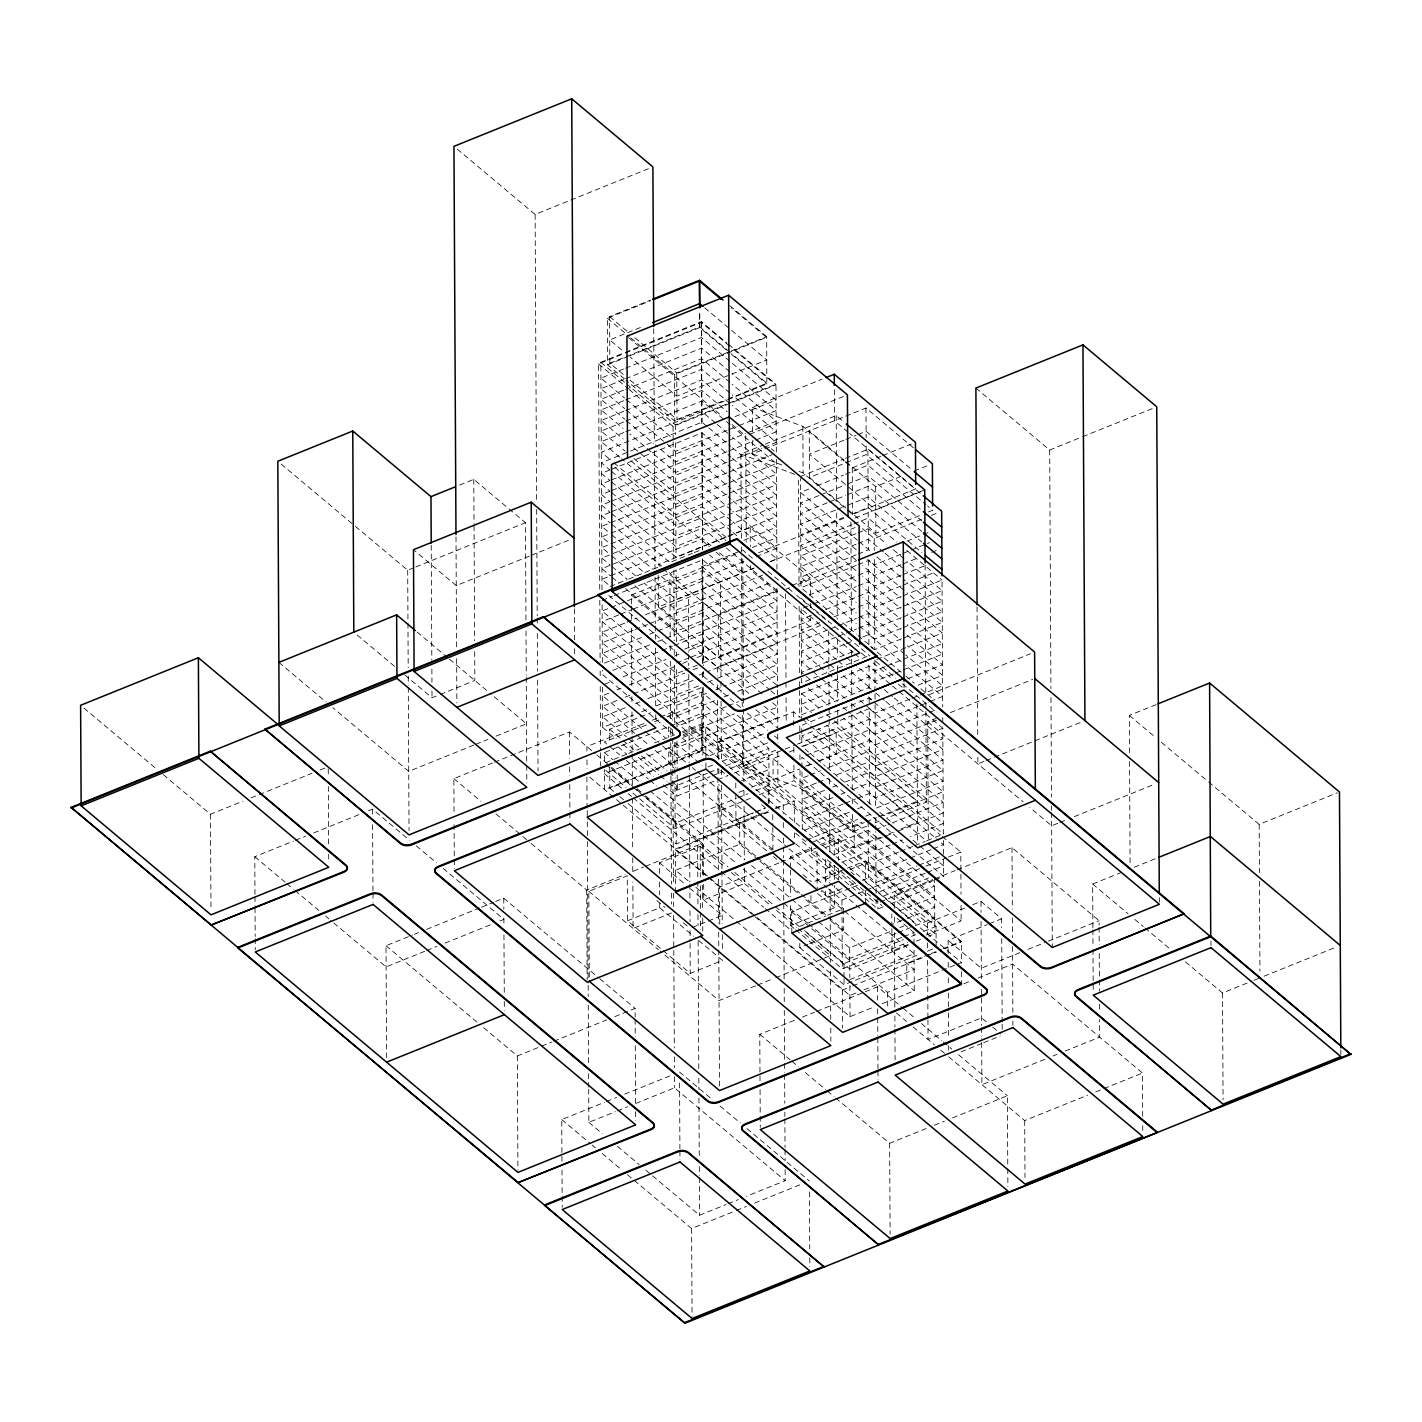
<?xml version="1.0" encoding="UTF-8"?>
<svg xmlns="http://www.w3.org/2000/svg" width="1422" height="1422" viewBox="0 0 1422 1422"><rect width="100%" height="100%" fill="white"/><g stroke="black" fill="none" stroke-linecap="round" stroke-linejoin="round"><path stroke-width="0.75" stroke-dasharray="5 3.75" d="M457.333 149.168L535.116 214.438L648.823 168.543M623.298 374.466L609.86 363.197L609.629 316.608L650.494 300.113M624.382 378.874L607.603 364.779L607.354 318.208L650.316 300.86M640.398 327.522L609.736 339.911L623.174 351.181M602.021 589.846L600.831 362.255L623.423 353.136M625.467 352.3L701.455 321.639L726.855 342.951M599.728 589.277L598.555 363.854L623.227 353.9M625.271 353.065L701.33 322.367L730.126 346.524M609.86 363.197L699.802 326.882L730.001 352.247M607.603 364.779L628.062 356.531M630.106 355.696L699.677 327.611L729.877 352.976M623.494 369.009L600.902 378.128L624.613 398.036M625.556 368.191L701.544 337.512L730.339 361.668M623.547 379.603L600.955 388.721L624.667 408.612M625.609 378.767L701.597 348.088L730.393 372.262M623.6 390.179L601.008 399.298L624.72 419.206M625.662 389.361L701.65 358.682L730.446 382.838M634.799 337.743L676.765 372.955L766.689 336.659L766.813 383.958L674.739 421.125L626.071 380.278M630.853 337.938L674.49 374.555L766.565 337.387L731.317 307.81M623.671 400.773L601.079 409.892L623.085 428.36M625.716 399.938L701.704 369.258L730.499 393.432M623.725 411.349L601.133 420.468L623.138 438.954M625.769 410.531L701.757 379.852L730.553 404.008M459.519 485.115L473.793 479.356L525.447 522.692L525.962 619.939M623.778 421.943L601.186 431.062L624.898 450.952M625.822 421.108L701.81 390.428L727.229 411.758M623.831 432.519L601.239 441.655L619.868 457.28M625.876 431.701L701.881 401.022L730.659 425.178M629.999 380.101L677.014 419.526L726.055 399.724M728.1 398.907L766.938 383.229L731.69 353.651M626.231 383.567L675.343 424.787L726.695 404.061M728.739 403.226L775.985 384.171L776.341 452.978L771.257 448.712M629.039 389.432L673.086 426.387L730.641 403.155M732.686 402.319L775.861 384.9L731.815 347.946M707.072 426.458L701.988 422.192L601.346 462.825L609.825 469.918M752.434 431.719L752.309 407.332L821.987 379.212M734.996 416.628L776.057 400.044L732.028 363.09M609.611 470.078L601.399 473.402L609.878 480.512M611.673 469.26L702.041 432.768L730.837 456.942M726.82 430.528L675.486 451.254L665.318 442.722M728.882 429.693L737.094 426.387M739.156 425.551L776.128 410.62L732.081 373.684M609.683 480.672L601.453 483.995L609.931 491.088M611.727 479.836L702.095 443.362L730.89 467.518M726.891 441.104L675.539 461.848L655.222 444.784M728.935 440.287L745.359 433.657M747.421 432.821L776.181 421.214L732.134 384.26M355.393 526.371L407.687 570.24L413.766 567.787M415.793 566.951L525.447 522.692M749.785 434.297L843.353 396.525M609.736 491.265L601.524 494.572L609.985 501.682M611.78 490.43L702.148 453.956L730.944 478.112M726.944 451.698L675.592 472.424L629.857 434.048M728.988 450.863L753.642 440.927M755.686 440.091L776.234 431.79L732.188 394.854M609.789 501.842L601.577 505.166L610.038 512.258M611.833 501.006L702.201 464.532L730.997 488.688M741.342 538.191L740.898 454.027L763.205 445.033M765.232 444.197L836.189 415.562L844.544 422.565M726.998 462.274L675.646 483.018L631.617 446.064M729.042 461.457L761.908 448.197M763.97 447.361L776.288 442.384L732.241 405.43M752.487 440.607L752.558 453.902L762.796 449.779M764.858 448.943L843.69 416.984M845.717 416.166L865.98 407.99L914.115 448.392M609.842 512.435L601.63 515.742L610.091 522.852M611.887 511.6L702.255 475.126L731.05 499.282M727.051 472.868L675.699 493.594L633.359 458.062M729.095 472.033L772.235 454.631M529.357 556.109L456.249 585.615L413.464 549.71M531.384 555.291L569.955 539.72M727.104 483.444L675.752 504.188L621.556 458.702M729.166 482.627L776.394 463.554L732.366 426.6M843.815 440.287L809.367 454.187L845.877 484.831M845.841 439.451L855.973 435.363M857.999 434.545L866.105 431.275L912.586 470.291M727.157 494.038L675.823 514.764L613.149 462.186M729.219 493.203L776.448 474.148L732.419 437.194M800.444 476.53L843.353 459.217M845.397 458.382L867.882 449.316L921.545 494.341M844.099 460.159L809.242 430.902L809.473 477.472L843.939 463.572M845.966 462.754L866.229 454.56L925.989 504.721M845.681 462.328L852.276 467.856L880.805 456.338M882.831 455.502L911.36 444.002M808.691 489.115L800.515 492.421L857.537 540.253M816.868 485.809L843.442 475.09M845.486 474.273L867.971 465.19L921.634 510.214M818.965 495.567L800.568 502.997L857.59 550.847M821.009 494.749L845.539 484.849M847.583 484.031L868.024 475.766L921.687 520.808M611.673 503.104L676.037 557.104L776.679 516.488L732.632 479.534M810.433 594.929L810.344 577.99L750.212 527.526L658.137 564.694L661.479 567.502M610.234 586.522L626.658 579.892M628.72 579.056L661.568 565.796M671.842 561.654L692.39 553.354M694.434 552.536L700.602 550.047M827.195 502.855L800.639 513.591L855.973 560.019M829.239 502.037L845.592 495.443M847.636 494.607L868.078 486.36L921.74 531.384M845.752 461.546L875.65 486.626L901.992 475.979M914.15 471.073L930.361 464.532M743.866 540.324L776.732 527.064L732.686 490.11M602.075 600.422L612.331 596.28M614.393 595.445L702.699 559.806L777.23 622.338L690.968 657.16M835.425 510.143L800.693 524.167L856.026 570.613M837.469 509.325L845.646 506.019M847.69 505.201L868.131 496.936L921.794 541.978M631.404 603.852L631.35 595.018L669.886 579.465L688.337 594.947L688.639 652.36M702.521 663.665L702.006 566.489L742.693 550.065L752.807 558.562M735.707 554.242L676.143 578.274L669.371 572.586M752.131 547.594L776.785 537.658L732.757 500.704M843.673 517.43L800.746 534.761L856.08 581.189M851.831 514.124L868.184 507.53L921.847 552.554M847.583 510.285L852.525 514.426L915.679 488.919L849.734 433.586M758.548 552.731L843.993 518.248M743.973 561.494L676.197 588.868L660.963 576.07M756.308 556.535L776.839 548.234L732.81 511.28M854.96 518.017L924.727 489.861M920.354 491.905L875.756 509.911L847.548 486.235M618.606 614.962L602.181 621.592L676.694 684.124L691.074 678.33M620.667 614.126L630.941 609.985M632.986 609.167L702.823 580.976L777.336 643.508L707.516 671.699M851.902 524.718L800.799 545.337L856.133 591.783M853.947 523.883L868.238 518.123L896.749 542.031M404.826 674.935L432.021 697.758L438.136 695.287M440.18 694.469L474.841 680.48L474.681 649.534M754.3 567.947L676.268 599.444L652.556 579.554M770.742 561.317L776.892 558.828L732.863 521.874M658.19 575.288L658.368 607.034L753.536 568.516M769.782 561.957L855.066 527.526M975.901 388.082L1049.685 450.01L1080.56 437.532M1082.622 436.696L1152.62 408.452M624.827 623.067L602.235 632.186L676.765 694.718L699.357 685.6M626.889 622.232L637.145 618.09M645.357 614.766L702.877 591.552L777.39 654.084L715.781 678.969M856.044 533.659L800.853 555.931L856.186 602.359M858.088 532.823L868.309 528.7L886.741 544.182M762.565 575.217L676.321 610.038L644.13 583.038M633.092 630.337L602.288 642.762L676.819 705.294L707.623 692.87M635.154 629.502L647.472 624.525M649.534 623.689L702.93 602.146L777.443 664.678L724.047 686.239M847.672 509.52L875.881 533.197L920.461 515.191M928.566 511.92L932.636 510.285L927.642 506.108M856.097 544.235L800.906 566.507L856.24 612.953M858.141 543.417L868.362 539.293L883.453 551.949M862.479 528.611L874.228 538.458L923.269 518.657M931.446 515.351L937.578 512.88M768.787 583.304L676.374 620.614L634.034 585.082M641.375 637.607L602.341 653.356L676.872 715.888L715.888 700.139M649.587 634.283L655.738 631.795M657.799 630.959L702.983 612.722L777.496 675.254L732.33 693.509M163.263 774.635L210.474 814.273L242.966 801.155M251.09 797.866L257.186 795.413M259.213 794.596L312.005 773.284M320.128 769.995L326.207 767.542M856.151 554.829L800.959 577.101L856.311 623.529M858.195 553.993L868.415 549.87L867.882 449.316M663.15 568.907L718.27 615.157L779.665 590.379M791.93 585.42L810.344 577.99M785.513 589.419L789.583 587.766M797.689 584.495L856.577 560.73M649.641 644.877L602.395 663.932L602.075 602.537M657.853 641.553L664.021 639.065M666.065 638.229L703.037 623.316L777.567 685.848M907.005 541.124L921.314 535.347M923.358 534.53L929.49 532.059M856.204 565.405L801.013 587.677L800.444 478.521M858.248 564.587L868.469 560.464L905.352 591.41M612.722 670.384L659.968 651.312M662.012 650.476L672.286 646.335M674.348 645.499L703.09 633.892L769.142 689.332M900.926 554.189L874.352 564.925L867.651 559.29M902.97 553.371L909.102 550.883M911.147 550.065L929.544 542.635M809.242 594.965L856.257 575.999M858.301 575.163L868.522 571.04L900.393 597.773M684.746 649.054L777.176 611.744L709.418 554.9M604.563 684.284L612.775 680.96M623.049 676.819L666.189 659.399M674.401 656.093L680.551 653.605M688.781 650.281L703.143 644.486L762.423 694.22M900.979 564.783L874.423 575.501L862.674 565.654M903.023 563.947L917.332 558.171M931.641 552.394L937.773 549.923M803.181 608.029L811.358 604.723M813.402 603.906L856.311 586.575M858.355 585.757L868.575 581.634L900.446 608.367M676.588 662.954L688.906 657.977M473.704 745.128L408.736 771.364L332.837 707.676M475.73 744.31L487.924 739.387M496.047 736.116L526.495 723.816L489.843 693.065M608.723 693.207L602.572 695.696L643.224 729.806M616.952 689.883L621.058 688.23M629.271 684.924L674.455 666.669M682.667 663.363L688.835 660.875M697.047 657.551L703.197 655.062L748.932 693.438M901.05 575.359L874.477 586.095L862.727 576.23M903.094 574.541L925.562 565.458M811.411 615.317L801.19 619.441L844.792 656.022M825.72 609.54L856.364 597.169M858.408 596.333L868.629 592.21L900.499 618.943M682.809 671.06L676.641 673.548L602.128 611.016L702.752 570.382L777.283 632.914L699.233 664.43M684.871 670.224L697.189 665.247M658.368 607.034L718.501 657.497L810.576 620.33L810.54 616.099M617.006 700.477L602.626 706.272L634.799 733.29M625.218 697.153L631.386 694.665M633.43 693.847L684.782 673.121M692.994 669.798L699.144 667.309M901.104 585.953L874.53 596.671L862.781 586.824M903.148 585.117L933.792 572.746M819.641 622.605L801.244 630.017L836.456 659.577M833.95 616.828L856.417 607.745M858.461 606.927L868.682 602.804L900.553 629.537M631.35 595.018L717.31 667.149L820.565 625.467M699.286 675.006L705.454 672.517M254.982 894.367L254.769 856.702L293.359 841.131M295.385 840.313L305.534 836.207M313.658 832.937L360.353 814.077M368.476 810.807L372.546 809.171L394.427 827.533M625.271 707.747L602.679 716.866L626.391 736.756M635.545 703.606L639.651 701.935M647.863 698.629L693.047 680.391M901.157 596.529L874.583 607.265L862.852 597.4M903.201 595.711L942.022 580.034L942.697 707.054M454.045 811.5L453.867 778.616L492.403 763.045M494.429 762.228L569.493 731.939L595.285 753.624M827.871 629.893L801.297 640.611L828.119 663.132M829.915 629.057L836.047 626.587M838.091 625.751L856.488 618.339M858.533 617.504L868.753 613.38L900.606 640.113M707.569 682.276L713.72 679.787M602.519 687.217L602.732 727.442L633.537 715.017M641.749 711.693L647.917 709.205M656.129 705.899L701.313 687.661M901.21 607.123L874.637 617.841L862.905 607.994M903.254 606.287L942.093 590.61L906.863 561.068M836.1 637.163L801.35 651.187L826.502 672.304M838.145 636.345L844.277 633.874M846.321 633.039L856.542 628.915M858.586 628.097L868.806 623.974L904.019 653.516M609.683 739.831L609.629 729.255L638.282 717.683M640.327 716.866L650.565 712.724M658.742 709.418L701.704 692.087L768.858 748.416L769.142 804.656M715.835 689.546L722.003 687.057M901.264 617.699L874.69 628.435L857.928 614.357M903.308 616.881L942.146 601.204L906.934 571.644M644.006 723.549L586.913 746.586L586.931 751.012M652.165 720.243L658.279 717.772M660.323 716.955L672.553 712.013L783.238 804.888L783.273 813.74M844.33 644.45L801.404 661.781L819.854 677.263M846.374 643.633L852.507 641.162M862.727 637.02L868.86 634.55L904.072 664.11M646.512 724.971L604.332 742L619.565 754.78M654.529 721.736L658.795 720.012M666.971 716.706L701.757 702.664L768.911 759.01L730.037 774.706M724.1 696.816L730.268 694.327M901.317 628.293L874.743 639.011L857.981 624.933M903.361 627.457L942.199 611.78L906.987 582.238M852.56 651.738L801.457 672.375L809.847 679.396M626.533 754.247L604.457 763.17L604.386 752.576L668.624 726.642L672.019 729.486M670.58 725.86L701.81 713.257L768.964 769.586L741.626 780.625M726.215 706.574L676.925 726.464L676.605 667.202M728.277 705.739L738.533 701.597M901.37 638.869L874.797 649.605L874.317 556.446M903.414 638.051L942.253 622.374L907.04 592.814M866.922 656.555L801.51 682.951L801.137 608.847M628.542 753.447L642.584 747.776M654.635 742.906L674.543 734.872M682.347 731.726L701.881 723.834L769.018 780.18L751.438 787.273M682.88 732.899L703.446 724.598L794.258 801.101L794.365 822.272M683.147 734.57L734.481 713.844M683.182 735.903L705.721 726.802L705.899 760.663M683.36 737.289L701.775 729.859L936.049 926.433L936.138 945.488M876.912 659.364L942.306 632.95L907.094 603.408M801.724 721.061L801.581 693.545L869.02 666.314L890.83 684.604M885.142 666.651L874.921 670.775L868.202 665.14M887.186 665.816L942.359 643.544L907.147 613.984M718.803 759.863L718.714 742.106L793.654 711.853L800.408 717.523M708.725 755.935L702.006 750.301L604.581 789.637L604.474 769.515M609.7 767.027L609.807 788.197L701.881 751.029L706.858 755.206M893.372 673.921L874.974 681.351L854.853 664.465M895.416 673.104L942.413 654.12L907.2 624.578M801.688 714.715L869.126 687.484L874.157 691.696M710.005 755.544L763.401 733.983M907.734 678.738L942.466 664.714L907.254 635.154M875.525 787.201L942.964 759.988L869.18 698.06L801.741 725.291L801.848 746.461L869.304 719.23L943.088 781.158L875.632 808.371L875.099 704.637M708.014 766.956L714.164 764.467M722.394 761.161L767.56 742.924M918.008 685.191L942.537 675.29L907.307 645.748M671.735 781.371L676.783 785.584L707.463 773.195M709.525 772.377L717.701 769.071M725.878 765.765L768.858 748.416M869.251 708.654L801.795 735.885L875.579 797.795L943.035 770.564L869.251 708.654L869.749 803.91M668.784 782.882L677.263 789.992L710.111 776.714M712.173 775.897L722.447 771.737M730.659 768.431L775.843 750.194M742.266 715.355L742.533 766.298L783.078 749.927M785.104 749.11L795.254 745.021M797.28 744.204L837.825 727.833L926.362 802.132L887.381 817.863M909.884 699.091L875.134 713.115L865.074 704.672M911.929 698.255L918.061 695.785M920.105 694.967L942.59 685.884L905.69 654.92M663.399 784.908L676.836 796.178L715.71 780.482M717.755 779.665L727.993 775.523M929.028 694.7L1030.559 653.729M880.751 837.167L854.267 847.868L773.106 779.754L772.999 758.584L781.14 755.295M789.299 752.007L795.396 749.536M803.554 746.248L836.154 733.077L836.26 754.247L819.961 760.841M918.114 706.361L875.188 723.691L856.755 708.209M920.158 705.543L928.335 702.237M930.379 701.419L942.644 696.46L905.743 665.514M805.99 755.402L869.357 729.824L943.142 791.734L883.862 815.659M934.521 710.36L875.241 734.285L848.419 711.764M743.635 790.419L735.832 793.583L735.974 820.032L753.536 812.94M810.131 764.325L801.955 767.631L801.901 757.055L875.685 818.965L875.739 827.426M818.308 761.037L869.411 740.4L943.195 802.328L888.003 824.6M773.106 779.754L799.591 769.053M807.749 765.765L811.82 764.129M644.575 796.284L676.108 822.751L736.063 798.542M738.071 797.742L748.114 793.689M755.9 790.543L768.182 785.584L768.289 806.754M928.317 839.069L927.695 721.772L935.925 718.448M950.34 712.618L1032.692 679.378M936.618 720.119L875.312 744.861L843.442 718.128M639.616 798.773L675.183 828.635L751.509 797.849M759.312 794.702L794.027 780.66L961.148 920.887L926.309 934.947M386.588 1057.79L386.002 945.737L412.398 935.089M414.424 934.272L418.495 932.636M426.618 929.348L479.41 908.036M481.436 907.218L493.612 902.295M495.638 901.477L503.761 898.206L598.058 977.323M808.158 775.737L802.026 778.225L875.81 840.135L894.189 832.705M810.185 774.919L820.405 770.795M828.582 767.489L869.464 750.994L943.248 812.904L896.233 831.888M845.041 782.064L869.571 772.164L943.355 834.074L942.804 728.224L875.365 755.455L831.763 718.874M816.388 783.024L802.079 788.801L875.863 850.712L890.172 844.952M818.432 782.207L828.635 778.083M836.811 774.777L869.517 761.57L943.301 823.498L910.595 836.687M628.08 803.519L676.214 843.921L764.272 808.371M755.491 812.158L765.249 808.211M875.419 766.031L942.857 738.818L894.225 698.006M756.717 815.588L697.58 839.46L697.793 879.258M758.761 814.77L766.92 811.482M775.079 808.176L783.238 804.888M761.481 814.326L675.414 849.058L675.646 891.416M763.525 813.508L767.613 811.855M775.825 808.531L794.258 801.101M756.486 817.028L675.29 849.805L706.45 875.934M764.592 813.74L768.662 812.104M424.698 951.336L386.109 966.924L330.544 920.283M426.724 950.518L436.874 946.43M444.997 943.142L491.692 924.3M499.815 921.012L503.886 919.376L443.255 868.504M824.618 790.312L802.132 799.395L875.916 861.305L898.402 852.222M832.794 787.006L836.883 785.371M531.206 843.495L586.682 890.065L625.218 874.494M633.341 871.224L643.473 867.136M645.499 866.318L702.308 843.388L702.468 876.272M589.277 976.896L588.832 891.31L627.28 875.792L627.529 920.781L661.426 949.221M659.541 873.499L659.488 862.781L700.175 846.357L724.758 866.993M832.848 797.6L802.186 809.971L875.97 871.882L931.161 849.609M841.024 794.294L845.112 792.641M853.289 789.352L869.624 782.74L938.378 840.438M758.406 859.937L739.76 844.312L675.539 870.246L689.083 881.604M843.122 804.052L802.239 820.565L876.023 882.475L916.906 865.98M845.166 803.234L855.386 799.111M857.43 798.275L869.695 793.334L926.7 841.184M804.337 830.324L849.307 812.175M857.484 808.869L863.616 806.398M984.042 761.374L977.874 763.863L977.838 757.233M986.104 760.539L992.289 758.05M994.333 757.215L1080.809 722.305M806.434 840.082L857.537 819.445M865.714 816.157L869.802 814.504L943.586 876.414L935.409 879.72M811.393 842.659L862.052 822.218M772.999 758.584L854.16 826.697L864.345 822.574M866.371 821.756L876.574 817.65M878.6 816.815L917.314 801.19L826.786 725.238M1129.512 752.682L1129.317 715.408L1156.086 704.619M627.529 920.781L659.719 907.769L693.616 936.227M790.348 867.811L790.294 856.719L812.246 847.868M820.227 844.632L834.199 838.998L834.287 856.755M742.533 766.298L800.106 787.984L852.489 831.941L866.851 826.146M875.063 822.84L879.169 821.169M778.989 862.958L719.568 886.955L719.763 925.047M781.034 862.141L838.393 838.98L961.254 942.057L944.866 948.687M811.411 846.908L811.447 853.253L815.499 851.618M825.364 847.636L868.184 830.341L934.592 886.066L885.959 905.707M875.739 829.541L885.959 825.418M671.557 912.942L633.092 928.459L632.861 882.084M833.576 854.924L868.238 840.935L934.645 896.66L899.984 910.649M888.91 833.879L892.98 832.226M901.121 828.937L917.421 822.36L810.131 732.33M825.471 868.806L833.63 865.518M841.788 862.212L868.309 851.511L934.698 907.236L904.125 919.59M892.216 844.117L902.419 839.993M692.087 927.571L706.147 921.9M708.156 921.083L722.198 915.413L690.648 888.928M814.895 881.249L845.237 869.002M847.263 868.184L865.465 860.843L961.379 941.328L961.361 963.227M825.524 879.383L841.842 872.806M850 869.517L868.362 862.105L934.769 917.83L912.337 926.877M900.446 851.405L912.711 846.446M914.755 845.628L924.958 841.504M927.002 840.669L941.311 834.91M933.205 848.792L943.408 844.668L940.066 841.842M841.931 888.679L825.613 895.273L825.595 891.292M850.089 885.391L854.16 883.737M862.319 880.449L868.433 877.978L934.841 933.703L928.726 936.174M791.805 933.01L791.698 911.84L857.484 885.284M918.95 865.145L939.391 856.897M828.617 888.874L841.948 900.055L923.909 866.976M925.953 866.14L946.448 857.875M948.492 857.057L960.774 852.08L960.881 872.059M790.543 905.547L790.65 925.526L834.554 907.805L834.43 885.604M925.135 873.25L876.076 893.069L875.756 831.674M927.18 872.433L943.533 865.838L911.662 839.104M799.697 926.451L825.631 915.981M827.64 915.181L843.602 908.747L843.708 929.917L809.793 943.604M1057.826 823.285L1051.658 825.773L1029.848 807.483M1059.888 822.449L1066.073 819.961M1074.303 816.637L1154.593 784.215M663.114 950.643L690.239 973.395L722.447 960.401L695.322 937.649M883.88 895.931L928.459 877.943M894.296 908.356L894.225 895.185L932.814 879.614M934.841 878.778L955.14 870.584M957.166 869.766L1012.002 847.636L1099.064 920.692L1099.082 925.1M880.218 901.992L933.365 880.538M811.447 853.253L877.854 908.978L883.933 906.525M483.658 1027.697L517.341 1055.959L539.667 1046.93M541.711 1046.112L551.86 1042.024M553.887 1041.206L606.679 1019.894M614.802 1016.606L635.101 1008.411L635.154 1017.192M799.786 943.39L799.804 947.621L807.785 944.404M902.081 920.407L891.878 924.531L891.825 913.937M755.491 985.873L719.052 1000.59L660.075 951.087M757.517 985.055L773.71 978.532M775.737 977.714L830.395 955.637L798.382 928.762M751.545 865.518L849.663 947.87L891.825 930.841M899.859 927.606L903.877 925.989M891.932 935.107L896.02 933.472M898.064 932.636L910.293 927.695M894.225 895.185L927.428 923.038L964.489 908.089M972.737 904.748L980.967 901.424L1001.621 918.772L1001.675 927.553M901.921 937.382L849.734 958.446L809.118 924.371M903.93 936.565L913.955 932.512L914.026 943.106M804.621 930.592L843.975 963.601L903.308 939.658M911.484 936.351L915.572 934.698M923.767 931.392L936.049 926.433M795.662 929.721L842.304 968.862L907.876 942.395M908.338 944.404L892.021 950.998L891.896 928.762M916.497 941.115L920.567 939.462M908 945.523L849.787 969.04L805.794 932.121M849.841 979.616L914.079 953.682L788.872 848.632M948.154 953.558L948.101 940.369L987.206 924.584M989.268 923.749L1001.621 918.772M1092.878 927.606L1092.647 884.022L1122.242 872.095M1134.241 867.242L1156.886 858.088M799.804 947.621L844.081 984.771L919.785 954.215M927.962 950.909L936.156 947.603M929.028 954.393L906.774 963.369L906.88 984.539M931.037 953.575L941.151 949.487M943.177 948.67L961.379 941.328M708.085 877.321L842.411 990.032L850.605 986.726M852.667 985.89L924.371 956.953M926.415 956.117L936.671 951.993M1208.576 781.922L1259.181 824.387L1337.409 792.801M855.937 993.071L849.912 995.489L588.548 776.163M863.972 989.819L914.15 969.573L820.956 891.363M760.023 1080.844L759.775 1034.309L794.294 1020.392M802.417 1017.103L814.593 1012.18M816.637 1011.362L877.552 986.779L901.157 1006.598M561.957 1161.259L561.743 1119.558L604.386 1102.352M606.412 1101.535L616.561 1097.428M624.685 1094.158L671.397 1075.299M791.698 911.84L887.612 992.325L961.485 962.498L917.741 925.793M588.708 1089.216L588.868 1122.367L615.388 1111.666M617.415 1110.849L627.617 1106.725M635.776 1103.436L674.526 1087.794L785.193 1180.669L746.461 1196.311M736.525 921.42L850.036 1016.659L874.121 1006.936M882.155 1003.701L914.275 990.743L914.044 949.452M1019.876 952.669L981.304 968.24L948.101 940.369M1027.999 949.381L1046.272 942.004M1048.298 941.186L1099.064 920.692M963.867 983.757L969.964 981.287M978.087 978.016L1012.606 964.08L1142.47 1073.041L1142.701 1116.857M961.059 1051.836L981.642 1043.517M983.704 1042.682L1000.181 1036.034M1044.85 1059.266L981.909 1084.684L981.66 1038.54M1052.973 1055.995L1057.026 1054.342M1065.149 1051.071L1099.668 1037.136L1099.579 1019.556M1185.415 961.859L1222.511 993L1252.089 981.056M1254.062 980.256L1259.981 977.874M1264.105 976.203L1336.165 947.123M652.591 1175.834L699.553 1215.241L726.055 1204.541M728.1 1203.723L738.302 1199.599M835.674 1097.997L889.639 1143.288L926.184 1128.535M934.307 1125.246L944.457 1121.158M952.58 1117.87L1007.398 1095.74L1007.771 1166.644M627.529 1174.75L691.607 1228.537L734.25 1211.331M736.276 1210.495L746.426 1206.407M754.549 1203.119L801.244 1184.277M948.705 1056.813L1024.693 1120.589L1087.652 1095.171M1095.775 1091.9L1101.854 1089.448M1103.881 1088.612L1142.47 1073.041M752.309 407.332L802.861 426.369L844.046 460.941M752.558 453.902L782.882 465.332M799.057 471.429L803.092 472.957L845.93 508.898M740.898 454.027L796.409 474.948M729.77 305.659L766.689 336.659M704.708 307.827L729.895 328.962M731.566 330.366L766.813 359.944L676.89 396.24L629.893 356.815M848.045 432.164L834.518 420.823L834.341 387.548M728.562 344.373L775.985 384.171M731.566 354.38L766.813 383.958M1129.317 715.408L1154.611 736.649M1161.365 742.302L1206.905 780.518M906.809 550.474L942.022 580.034M809.473 477.472L846.001 508.116M893.46 549.816L905.192 559.664M609.629 316.608L628.08 332.108M607.354 318.208L629.182 336.516M628.613 337.672L721.949 416.006M732.134 424.538L745.715 435.932L746.266 542.173M885.124 553.354L905.245 570.24M859.208 541.675L870.957 551.523M876.805 556.909L905.299 580.834M715.479 422.974L701.935 411.598L601.293 452.232L611.46 460.764M717.168 424.396L730.73 435.772M708.76 427.88L730.784 446.348M732.472 447.77L776.501 484.724L675.877 525.358L611.513 471.34M732.526 458.364L776.554 495.318L675.93 535.934L611.567 481.934M732.579 468.94L776.625 505.894L675.983 546.528L611.62 492.51M600.831 362.255L624.542 382.163M598.555 363.854L627.351 388.01M626.302 399.458L672.037 437.834M626.373 410.034L663.63 441.3M626.427 420.628L653.516 443.362M731.104 509.858L702.326 485.702L601.684 526.336L610.145 533.428M731.157 520.452L702.379 496.296L601.737 536.912L610.198 544.022M802.701 589.099L836.243 617.237M842.944 622.872L856.364 634.123M858.035 635.527L873.126 648.183M870.584 646.548L904.125 674.686M905.796 676.09L914.186 683.129M920.887 688.763L932.636 698.611M731.228 531.028L702.432 506.872L601.79 547.506L610.269 554.598M732.917 532.45L738 536.716M801.084 598.271L869.837 655.969M875.668 661.354L895.789 678.241M902.508 683.875L936.049 712.013M767.969 571.288L786.526 586.842M788.197 588.264L794.951 593.916M796.622 595.338L820.227 615.139M821.916 616.544L828.653 622.196M726.198 537.356L702.486 517.466L601.844 558.082L610.322 565.192M861.288 653L866.336 657.231M873.072 662.883L891.594 678.436M898.331 684.089L903.379 688.319M630.941 460.835L725.984 540.573M802.808 610.269L853.111 652.485M854.8 653.889L861.501 659.506M892.501 686.008L942.804 728.224M719.479 542.262L702.539 528.042L601.897 568.676L610.376 575.768M726.251 547.95L777.07 590.574L676.428 631.208L625.609 588.566M810.576 620.33L750.443 569.867L750.407 565.636M927.695 721.772L1023.147 801.866M846.463 657.426L853.164 663.061M877.463 683.929L869.073 676.89L801.635 704.121L811.695 712.564M884.164 689.563L892.554 696.602M711.071 545.728L702.592 538.636L601.95 579.252L610.429 586.362M719.532 552.838L777.123 601.168L676.481 641.784L676.108 569.813M614.873 467.287L709.311 546.546M716.066 552.216L741.36 573.439M838.127 660.981L844.846 666.616M851.547 672.233L871.668 689.119M875.845 693.101L884.217 700.139M885.906 701.544L942.91 749.394L875.472 776.625L818.45 728.775M1092.647 884.022L1128.073 913.742M1134.809 919.412L1143.252 926.486M1144.941 927.908L1170.235 949.132M829.808 664.536L836.509 670.153M843.228 675.788L861.661 691.27M868.38 696.904L871.722 699.713M702.006 566.489L720.456 581.971L720.972 679.129M828.191 673.708L853.342 694.825M860.043 700.442L863.403 703.268M821.525 678.667L845.006 698.362M851.707 703.997L855.066 706.805M816.548 685.031L836.687 701.917M843.388 707.552L846.748 710.36M611.727 513.68L669.318 562.01M808.229 688.586L828.351 705.472M611.78 524.274L660.91 565.494M801.581 693.545L820.014 709.009M826.733 714.644L830.075 717.452M611.851 534.85L652.485 568.96M611.904 545.444L644.077 572.444M805.048 717.523L811.749 723.158M611.958 556.02L635.67 575.928M770.848 690.754L777.621 696.425M802.097 718.928L808.851 724.598M810.54 726.02L940.529 835.087M942.217 836.509L960.774 852.08M612.011 566.614L627.262 579.412M772.59 702.752L777.674 707.018L677.032 747.634L671.948 743.386M612.064 577.19L618.837 582.878M764.183 706.236L777.727 717.595L677.085 758.228L660.146 744.008M805.207 749.27L808.567 752.096M810.238 753.5L825.329 766.156M827 767.578L848.81 785.868M850.48 787.273L857.182 792.907M858.87 794.311L865.571 799.928M867.26 801.35L873.961 806.967M879.809 812.353L893.212 823.622M755.757 709.702L777.781 728.188L777.638 700.673M608.794 595.534L676.534 652.378L676.57 658.724M740.578 707.498L703.321 676.232L703.286 672.002M747.35 713.186L767.667 730.25M774.457 735.938L777.834 738.765M737.236 715.248L764.343 737.982M718.714 742.106L834.199 838.998M769.071 790.756L701.935 734.427L604.51 773.746L621.432 787.948M668.571 716.066L913.902 921.936M916.052 924.371L865.571 882.013L865.465 860.843M850.925 871.953L854.284 874.761M682.062 737.911L702.468 755.046M720.67 770.315L727.389 775.95M761.694 804.728L768.449 810.416M795.52 833.132L805.67 841.646M844.597 874.299L825.418 858.213L825.56 883.364M846.997 876.325L850.32 879.116M851.991 880.502L858.621 886.084M860.292 887.47L881.871 905.583M897.051 918.31L913.955 932.512M802.346 841.735L876.13 903.645L876.112 899.415M673.584 734.214L602.466 674.526L602.43 670.295M675.397 742.871L702.255 765.409M795.573 843.726L838.749 879.951M656.715 730.588L665.176 737.698M685.653 762.014L668.749 747.812L668.82 763.703L673.904 767.951M692.247 767.542L695.589 770.351M697.278 771.773L787.184 847.21M644.913 731.228L658.457 742.586M790.294 856.719L826.946 887.47M986.335 1021.867L981.571 1017.868L928.051 1039.482L927.944 1019.698M992.698 1027.199L1000.644 1033.865M636.505 734.712L648.361 744.648M655.133 750.336L675.45 767.4M772.484 849.076L720.012 805.03L720.119 826.2L755.669 856.044M802.968 874.637L811.429 881.747M821.578 890.279L843.602 908.747M688.959 780.607L772.039 850.303M766.618 850.8L719.07 810.913L718.945 784.269M773.426 856.506L776.821 859.35M817.561 893.549L834.554 907.805M628.08 738.178L639.936 748.132M646.708 753.82L667.042 770.866M668.731 772.288L675.503 777.976M609.629 729.255L621.378 739.102M623.067 740.524L634.816 750.372M641.535 756.006L661.674 772.91M602.732 727.442L616.277 738.818M623.067 744.506L631.528 751.616M638.3 757.304L658.635 774.35M660.323 775.772L667.096 781.46M757.357 857.448L799.679 892.98M801.386 894.385L826.769 915.697M828.475 917.119L843.708 929.917M760.095 861.359L799.057 894.065M805.847 899.753L824.476 915.395M831.159 920.994L914.275 990.743M281.2 464.105L353.705 524.949M618.09 746.87L626.48 753.927M633.199 759.561L653.338 776.465M626.338 760.45L648.325 778.9M650.014 780.322L656.786 786.01M663.559 791.681L744.773 859.83M604.386 752.576L612.846 759.686M614.553 761.108L639.918 782.402M650.085 790.916L736.365 863.314M743.137 869.002L782.047 901.655M783.735 903.077L807.429 922.949M902.846 1008.002L914.648 1017.903M921.403 1023.573L941.631 1040.549M943.319 1041.971L951.745 1049.045M958.499 1054.697L1007.398 1095.74M596.973 755.029L609.842 765.783M611.513 767.205L631.688 784.126M637.216 788.801L643.917 794.436M645.606 795.84L702.308 843.388M611.371 768.413L634.603 787.93M636.274 789.317L642.904 794.898M606.145 764.592L631.528 785.886M633.217 787.308L727.957 866.816M734.73 872.486L773.639 905.139M775.328 906.561L799.022 926.433M731.317 872.504L769.729 904.73M776.465 910.382L796.693 927.357M896.5 1013.015L906.454 1021.369M913.102 1026.933L934.396 1044.814M940.76 1050.147L947.105 1055.479M605.736 770.351L626.071 787.415M632.843 793.103L637.927 797.369M790.65 925.526L793.991 928.317M628.186 793.636L631.581 796.462M633.27 797.884L719.55 870.3M721.256 871.722L763.543 907.218M765.232 908.622L790.614 929.935M609.807 788.197L618.108 795.165M619.779 796.551L626.409 802.132M417.037 631.972L447.646 657.657M449.352 659.079L488.173 691.661M695.856 887.292L734.836 919.998M659.488 862.781L684.089 883.418M357.206 634.994L394.623 666.385M656.804 900.553L664.998 907.432M683.289 922.789L688.408 926.966M759.775 1034.309L790.134 1059.799M791.823 1061.203L798.577 1066.873M805.314 1072.526L825.56 1089.519M827.231 1090.923L833.985 1096.593M588.832 891.31L658.386 949.665M453.867 778.616L480.76 801.19M495.887 813.882L521.11 835.034M522.798 836.456L529.517 842.091M278.872 662.385L326.1 702.006M599.746 978.745L635.101 1008.411M396.116 828.955L409.589 840.242M416.326 845.894L436.518 862.852M679.52 1072.028L711.551 1098.922M719.994 1105.996L740.222 1122.971M746.977 1128.641L809.367 1180.989M386.002 945.737L476.921 1022.045M588.868 1122.367L602.288 1133.636M617.379 1146.292L639.189 1164.582M645.89 1170.217L650.921 1174.43M83.987 708.12L156.509 768.982M254.769 856.702L285.093 882.138M286.764 883.56L293.501 889.212M295.189 890.616L318.759 910.4M325.496 916.052L328.855 918.879M561.743 1119.558L590.414 1143.626M592.103 1145.048L595.48 1147.874M602.217 1153.526L620.774 1169.097M1340.822 1050.058L1340.839 1054.431M1259.181 824.387L1259.43 872.628M1259.483 881.391L1259.945 971.297M1222.511 993L1223.08 1099.793M1210.957 941.097L1210.993 945.452M1159.321 897.655L1159.339 902.081M1142.737 1125.602L1142.773 1132.179M1129.566 761.463L1130.099 864.523M1099.099 927.286L1099.188 944.866M1099.242 953.647L1099.366 977.821M1099.366 980.007L1099.437 990.992M1099.508 1004.181L1099.526 1010.775M1092.896 929.792L1092.985 947.23M1093.003 949.416L1093.216 990.814M1049.685 450.01L1050.929 688.728M1050.982 697.58L1051.498 797.049M1051.551 805.883L1051.569 810.309M1051.587 812.513L1052.298 947.514M1024.693 1120.589L1024.995 1177.523M1012.002 847.636L1012.322 909.156M1012.357 917.937L1012.464 937.72M1012.517 946.501L1012.855 1012.251M1012.908 1021.014L1012.926 1025.404M1007.789 1168.866L1007.878 1186.588M1001.728 938.538L1002.172 1022.027M1002.172 1024.213L1002.226 1033.012M980.967 901.424L981.02 912.409M981.073 921.207L981.358 981.429M981.429 989.303L981.589 1025.351M981.607 1027.555L981.66 1036.336M977.038 606.927L977.714 735.138M960.899 874.281L961.005 894.26M961.059 905.352L961.148 920.887M961.414 971.706L961.592 983.668M948.207 962.338L948.243 968.933M948.296 977.732L948.332 984.308M948.367 993.107L948.456 1010.687M948.474 1012.873L948.598 1037.047M948.652 1045.828L948.67 1050.218M942.75 717.63L942.786 723.994M943.39 840.42L943.479 855.244M943.497 859.475L943.586 876.414M934.556 877.605L934.841 933.703M927.428 923.038L927.5 934.023M927.535 942.822L927.588 951.602M927.624 960.383L927.926 1017.512M925.118 565.156L925.793 693.616M925.846 702.468L925.882 709.116M925.882 711.32L926.362 802.132M916.87 704.05L917.599 843.388M904.019 683.431L904.037 687.857M894.349 917.154L894.385 923.731M894.42 932.53L894.811 1007.22M894.865 1016.001L894.918 1026.951M894.936 1029.137L895.096 1059.799M889.639 1143.288L890.119 1234.118M887.612 992.325L887.701 1007.149M875.65 486.626L875.881 533.197M877.801 898.384L877.854 908.978M877.552 986.779L877.623 1000.075M877.658 1008.927L877.694 1015.575M877.712 1017.797L877.801 1035.518M877.818 1037.74L877.978 1068.757M877.978 1070.962L878.032 1079.831M874.228 538.458L874.281 550.367M874.868 660.181L875.01 689.83M875.045 694.06L875.081 702.521M868.469 560.464L868.913 645.144M869.02 666.314L869.162 693.829M869.18 698.06L869.215 704.423M865.98 407.99L866.14 437.638M866.176 446.099L866.229 454.56M868.149 821.88L868.433 877.978M865.607 890.474L865.678 903.183M852.276 467.856L852.525 514.426M854.16 826.697L854.267 847.868M850.871 521.892L851.44 630.408M851.547 650.352L851.582 656.982M851.582 659.204L851.636 668.056M851.636 670.277L851.778 694.629M851.814 703.499L851.867 712.351M851.867 714.573L852.276 789.868M852.311 798.72L852.347 805.367M852.4 814.237L852.489 831.941M849.663 947.87L849.823 977.501M849.876 985.57L850.036 1016.659M843.975 963.601L844.028 976.31M844.046 978.425L844.081 984.771M841.948 900.055L842.304 968.862M842.411 990.032L842.624 1028.142M836.189 415.562L836.634 501.93M836.687 513.004L837.256 619.317M837.362 639.242L837.451 656.964M837.487 665.816L837.522 672.464M837.54 674.668L837.682 701.259M837.736 710.111L837.754 716.759M837.771 718.963L837.825 727.833M838.393 838.98L838.518 860.15M838.553 868.611L838.607 879.205M834.323 865.625L834.43 883.382M828.706 631.03L828.866 661.959M828.866 664.163L828.919 672.997M828.973 681.831L829.097 706.112M829.097 708.316L829.15 717.15M829.168 719.372L829.435 770.155M829.47 778.989L829.506 785.619M829.559 794.436L829.861 854.071M829.915 862.905L830.004 880.556M830.057 889.39L830.181 913.688M830.199 915.892L830.43 962.232M830.484 970.995L830.732 1019.29M830.786 1028.053L830.857 1041.224M817.01 851.849L817.206 889.959M810.487 603.39L810.504 607.638M810.931 895.593L810.967 904.054M809.438 1191.974L809.722 1249.031M809.776 1257.795L809.829 1266.575M802.861 426.369L803.092 472.957M801.99 771.862L802.292 831.141M798.489 480.156L799.04 586.451M799.146 606.394L799.502 672.819M799.555 681.689L799.573 688.319M799.591 690.541L799.733 717.115M799.786 725.984L799.822 732.614M799.822 734.836L799.875 743.688M799.928 754.762L799.964 761.41M800.017 770.262L800.106 787.984M793.654 711.853L793.725 725.167M793.849 747.368L793.885 756.237M793.938 765.125L794.027 780.66M794.418 832.848L794.454 839.193M790.365 870.033L790.508 896.678M785.531 593.845L785.993 680.107M785.993 682.311L786.028 688.941M786.082 697.793L786.206 722.127M783.326 822.574L783.362 829.204M783.398 838.038L783.433 844.686M783.451 846.89L783.504 857.946M783.522 860.15L784.144 979.509M784.197 988.361L784.269 1001.621M784.304 1010.455L784.571 1061.31M784.588 1063.514L784.624 1072.348M784.642 1074.57L784.784 1103.294M784.837 1112.146L784.855 1116.572M784.873 1118.776L785.033 1147.518M785.033 1149.723L785.086 1160.779M785.14 1169.613L785.193 1180.669M776.376 459.324L776.945 569.404M776.927 588.228L777.443 687.679M777.461 689.883L777.496 698.735M777.692 734.09L777.852 743.013M777.781 751.776L777.958 787.13M772.733 814.699L772.804 825.293M772.804 827.408L772.928 850.694M760.077 1089.714L760.201 1114.084M760.201 1116.288L760.272 1127.362M750.212 527.526L750.318 546.581M742.746 558.899L743.457 695.82M743.475 698.024L743.51 706.858M743.528 709.063L743.902 781.94M743.955 790.774L743.99 797.387M744.044 806.221L744.31 859.226M744.364 868.06L744.435 883.506L703.766 899.93L703.677 884.484M741.395 547.043L741.431 555.895M741.449 558.117L742.195 699.855M742.195 702.059L742.231 706.503M739.653 823.142L739.76 844.312M735.778 782.989L735.814 789.334M720.972 681.351L721.043 692.39M721.078 701.224L721.398 760.841M721.434 769.675L721.469 776.305M721.523 785.122L721.967 869.038M721.967 871.242L722.252 923.98M722.305 934.698L722.376 949.683M718.27 615.157L718.501 657.497M718.857 768.733L718.892 775.399M717.31 667.149L717.363 675.983M717.399 684.817L717.435 691.447M717.488 700.282L717.79 759.899M717.843 768.733L717.879 775.346M717.897 777.567L718.377 870.3M718.43 879.134L718.661 923.305M718.697 932.139L718.785 947.585M718.785 949.807L719.514 1086.177M705.899 762.779L705.934 769.142M701.455 321.639L701.988 422.192M702.041 432.768L702.646 549.212M702.699 559.806L703.268 665.656M701.33 322.367L701.864 424.023M701.917 432.875L702.521 550.012M702.575 558.846L703.108 662.723M703.161 671.557L703.197 678.187M703.25 687.039L703.446 724.598M702.575 672.482L702.61 679.112M702.646 687.946L703.001 756.397M703.108 774.066L703.623 875.65M699.802 326.882L699.713 312.076L699.677 327.611M701.704 692.087L702.006 750.301M701.775 729.859L701.881 751.029M702.521 885.035L702.646 909.156M702.699 917.937L702.752 931.09M700.175 846.357L700.335 877.09M700.371 885.87L700.513 910.009M700.513 912.195L700.602 929.757M697.811 881.462L697.935 905.778M697.971 914.613L698.042 925.669M698.113 941.151L698.789 1069.344M698.824 1078.196L698.895 1089.252M698.931 1098.086L699.251 1157.775M699.304 1166.609L699.34 1175.461M699.357 1177.665L699.553 1215.241M688.657 654.564L688.71 665.603M688.763 674.437L689.226 762.761M689.226 764.965L689.279 773.799M689.297 776.021L689.848 882.013M689.848 884.217L689.954 901.886M689.99 910.72L690.061 921.758M690.008 930.557L690.079 941.257M690.079 943.408L690.239 973.395M691.607 1228.537L692.07 1316.31M676.765 372.955L677.014 419.526M679.574 1082.995L679.912 1148.834M679.929 1151.02L679.965 1159.801M675.343 424.787L675.397 434.723M675.432 442.793L676.037 557.104M676.996 741.289L677.139 768.804M677.174 775.168L677.21 779.398M677.228 783.629L677.263 789.992M674.49 374.555L674.739 421.125M676.783 785.584L676.836 796.178M676.108 822.751L676.214 843.921M673.086 426.387L673.139 439.647M673.157 441.851L673.779 558.988M673.832 570.044L674.206 640.771M674.241 649.605L674.277 656.235M674.33 665.069L674.632 722.536M674.739 742.426L674.899 773.372M674.97 786.633L675.183 828.635M672.553 712.013L672.606 720.865M672.642 729.699L672.677 736.329M672.695 738.533L672.837 767.276M672.855 769.498L672.908 778.332M672.908 780.536L673.459 884.431M673.495 893.283L673.566 906.543M673.619 915.377L674.312 1048.014M674.366 1056.848L674.419 1067.904M674.455 1076.738L674.526 1087.794M669.886 579.465L670.189 636.878M670.242 645.712L670.277 652.325M670.331 661.159L670.633 720.794M670.686 729.628L670.74 740.666M670.757 742.871L670.917 773.781M670.917 775.985L671.486 884.2M671.54 893.034L671.593 904.072M668.624 726.642L668.678 737.236M659.595 882.067L659.648 894.918M659.701 903.485L659.719 907.769M653.729 328.766L654.333 441.869M654.369 450.738L654.991 568.267M655.027 577.136L655.275 623.707M655.293 625.911L655.364 639.225M655.4 648.094L655.702 705.739M655.755 714.608L655.791 723.478M635.154 1019.396L635.261 1036.976M635.296 1045.757L635.598 1102.885M635.652 1111.666L635.687 1120.465M631.404 606.056L631.475 619.317M631.528 628.151L631.848 687.768M631.883 696.602L631.919 703.215M631.972 712.049L632.079 734.143M632.097 736.347L632.168 751.811M632.186 754.015L632.346 784.926M632.417 798.169L632.683 848.97M632.737 857.804L632.808 873.25M599.8 600.333L600.12 662.225M600.173 671.06L600.191 675.486M600.244 686.524L600.582 750.62M600.599 752.825L600.671 766.085M586.984 759.863L587.019 768.698M586.895 776.892L587.055 808.638M587.25 810.7L587.286 819.534M587.304 821.756L587.393 839.424M587.41 841.646L588.139 983.117M588.157 985.322L588.21 996.378M588.264 1005.212L588.566 1064.9M588.619 1073.734L588.69 1086.995M586.682 890.065L587.144 979.954M574.399 608.9L574.559 639.9M574.595 648.752L574.63 655.382M569.493 731.939L569.635 758.246M569.671 767.009L569.724 775.79M569.76 784.553L569.902 810.878M569.92 813.064L569.955 821.827M562.01 1170.039L562.134 1194.178M562.152 1196.382L562.205 1207.349M535.116 214.438L536.609 500.491M536.663 509.36L537.214 615.797M537.232 618.019L537.267 624.667M537.32 633.537L537.516 671.237M537.552 680.107L538.031 771.026M526.016 630.995L526.247 675.201M526.247 677.405L526.709 763.241M526.709 765.427L526.815 782.953M517.341 1055.959L517.928 1170.199M503.761 898.206L503.832 909.191M503.868 917.972L503.903 924.567M503.957 934.876L504.277 994.707M504.312 1001.461L504.348 1010.242M473.793 479.356L474.024 523.563M474.041 525.767L474.646 640.7M456 536.823L456.586 649.801M456.64 658.67L456.871 702.93M454.098 824.653L454.276 857.555M454.293 859.741L454.329 868.504M431.221 545.266L431.826 660.199M431.879 669.033L431.95 682.293M431.986 691.128L432.021 697.758M407.687 570.24L407.954 621.076M407.954 623.28L408.185 667.487M408.238 676.321L408.274 685.173M408.292 687.377L409.038 830.484M372.546 809.171L372.582 815.819M372.617 824.671L372.973 891.132M372.991 893.354L373.026 902.223M328.251 768.911L328.304 777.656M328.34 786.402L328.66 845.432M328.695 854.16L328.749 862.905M254.982 896.589L255.036 905.441M255.036 907.663L255.196 936.458M255.213 938.68L255.267 949.754M210.474 814.273L210.989 910.453"/><path stroke-width="1.5" d="M653.729 326.562L652.894 166.907L571.715 98.793L453.956 146.342L455.982 534.601M652.538 299.295L699.553 280.312L723.051 300.024M654.404 299.207L699.428 281.041L721.238 299.349M431.221 543.062L430.973 496.651L352.763 431.008L277.823 461.261L279.21 725.895L409.056 834.874L526.833 787.326L396.969 678.365L396.631 614.855L278.872 662.385M652.662 322.581L699.677 303.597L703.037 306.423M848.045 516.613L847.423 394.872L728.615 295.189L626.924 336.25L627.546 457.991M430.973 496.651L455.449 486.768M826.075 377.559L834.27 374.235L915.448 442.349L915.661 484.493M531.224 502.179L413.464 549.71L414.104 671.451L538.049 775.47L655.826 727.922L531.864 623.903L531.224 502.179L574.026 538.085M198.387 657.746L80.61 705.294L81.143 805.847L211.007 914.826L328.766 867.278L198.902 758.317L198.387 657.746L277.645 724.26M1159.286 893.229L1156.744 406.781L1082.96 344.871L975.901 388.082L977.038 604.706M71.1 807.376L210.278 751.189L346.044 865.109A7.803 4.533 -0.3 0 1 344.053 871.419L211.291 925.011L71.1 807.376L684.995 1323.207L1350.9 1054.377L1210.709 936.032L1077.947 989.623A7.803 4.533 -0.3 0 0 1075.956 995.933L1211.722 1110.564L1075.956 996.644A7.803 4.533 -0.3 0 1 1077.947 990.334L1210.709 936.743L1209.607 683.004L1158.148 703.783M264.883 729.148L543.24 616.775L678.987 730.695A7.803 4.533 -0.3 0 1 676.996 737.005L411.491 844.188A7.803 4.533 -0.3 0 1 400.649 843.068L264.883 729.148L400.649 843.779A7.803 4.533 -0.3 0 0 411.491 844.899L676.996 737.716A7.803 4.533 -0.3 0 0 679.005 731.406L543.24 616.775M597.827 594.734L737.005 538.547L877.196 656.182L744.453 710.485A7.803 4.533 -0.3 0 1 733.592 709.365L597.827 594.734L733.592 708.654A7.803 4.533 -0.3 0 0 744.453 709.774L877.196 656.182M71.1 808.069L737.023 539.258L1350.9 1054.377M81.143 805.847L198.902 758.317M279.21 725.895L396.969 678.365M414.104 671.451L531.864 623.903M612.153 591.481L729.93 543.951L859.777 652.911L742.017 700.459L612.153 591.481L611.496 464.461L729.255 416.93L859.119 525.891L859.741 644.166M456.889 707.356L574.666 659.808M858.604 559.913L903.272 541.871L1034.612 652.076L1035.34 789.21M237.847 947.301L370.609 893.709A7.803 4.533 -0.3 0 1 381.452 894.829L652.982 1122.669A7.803 4.533 -0.3 0 1 650.992 1128.979L518.23 1182.571L237.865 947.994L370.609 894.402A7.803 4.533 -0.3 0 1 381.469 895.54L652.982 1123.38A7.803 4.533 -0.3 0 1 650.992 1129.69L518.23 1182.571M903.77 678.472L771.008 732.063A7.803 4.533 -0.3 0 0 769.018 738.374L1040.531 966.213A7.803 4.533 -0.3 0 0 1051.391 967.351L1184.135 913.759L1051.391 968.044A7.803 4.533 -0.3 0 1 1040.549 966.924L769.018 739.085A7.803 4.533 -0.3 0 1 771.008 732.774L903.77 678.472L1184.135 913.759M386.606 1062.181L504.383 1014.65M1035.394 800.284L917.634 847.814L786.295 737.609L904.054 690.061L1159.357 904.285L1052.298 947.514L928.335 843.495M719.781 929.295L838.625 881.32L961.468 984.397L842.642 1032.372L675.521 892.145L772.946 852.809L817.206 889.959M1158.948 857.27L1210.424 836.492L1340.271 945.452M544.804 1204.861L677.547 1151.269A7.803 4.533 -0.3 0 1 688.408 1152.389L824.173 1267.02L688.408 1153.1A7.803 4.533 -0.3 0 0 677.547 1151.98L544.804 1205.572L684.995 1323.207M684.977 1322.496L824.156 1266.309M878.76 1244.268L1157.117 1132.605L1021.352 1018.685A7.803 4.533 -0.3 0 0 1010.509 1017.565L745.004 1124.749A7.803 4.533 -0.3 0 0 743.013 1131.059L878.76 1244.979L742.995 1130.348A7.803 4.533 -0.3 0 1 745.004 1124.038L1010.509 1016.854A7.803 4.533 -0.3 0 1 1021.352 1017.974L1157.117 1131.912M1211.722 1109.871L1350.9 1053.684M1209.607 683.004L1339.471 791.965L1340.822 1047.89M915.786 449.779L932.388 463.714L932.601 506.054M914.239 471.677L932.512 486.999M846.214 423.969L924.727 489.861L925.1 562.934M923.216 495.745L941.666 511.227L942.004 575.803M923.305 511.618L941.755 527.1M923.358 522.212L941.808 537.694M923.411 532.788L941.862 548.27M923.465 543.382L941.915 558.864M925.207 555.38L941.968 569.44M1034.754 678.543L1158.717 782.562M396.631 614.855L415.348 630.55M700.637 936.334L830.875 1045.614L719.532 1090.567L589.295 981.287M1082.96 344.871L1084.933 720.652M903.272 541.871L904.019 681.227M834.27 374.235L834.341 385.326M728.615 295.189L729.93 543.951M699.553 280.312L699.695 307.827L699.428 281.041M571.715 98.793L574.381 606.696M352.763 431.008L353.811 632.132M210.278 751.189L346.044 865.82A7.803 4.533 -0.3 0 1 344.053 872.13L211.291 925.011M703.57 759.295L438.047 866.478A7.803 4.533 -0.3 0 0 436.056 872.788L707.587 1100.628A7.803 4.533 -0.3 0 0 718.43 1101.748L983.935 994.565A7.803 4.533 -0.3 0 0 985.944 988.254L714.413 760.415A7.803 4.533 -0.3 0 0 703.57 759.295M703.57 760.006L438.065 867.189A7.803 4.533 -0.3 0 0 436.056 873.499L707.587 1101.339A7.803 4.533 -0.3 0 0 718.43 1102.459L983.953 995.276A7.803 4.533 -0.3 0 0 985.944 988.965L714.413 761.125A7.803 4.533 -0.3 0 0 703.57 760.006M569.973 824.031L454.347 870.708L587.162 982.158L702.788 935.48L569.973 824.031M705.934 769.142L587.108 817.117L675.646 891.416L794.471 843.442L705.934 769.142M373.044 904.428L255.267 951.976L517.946 1172.386L635.705 1124.855L373.044 904.428M865.678 903.183L791.805 933.01L887.737 1013.495L961.592 983.668L865.678 903.183M679.983 1162.005L562.223 1209.535L692.087 1318.514L809.847 1270.966L679.983 1162.005M878.049 1082.053L760.272 1129.583L890.136 1238.562L1007.896 1191.014L878.049 1082.053M1012.944 1027.591L895.167 1075.121L1025.031 1184.099L1142.808 1136.551L1012.944 1027.591M1210.993 947.639L1093.234 995.169L1223.098 1104.147L1340.857 1056.599L1210.993 947.639"/></g></svg>
